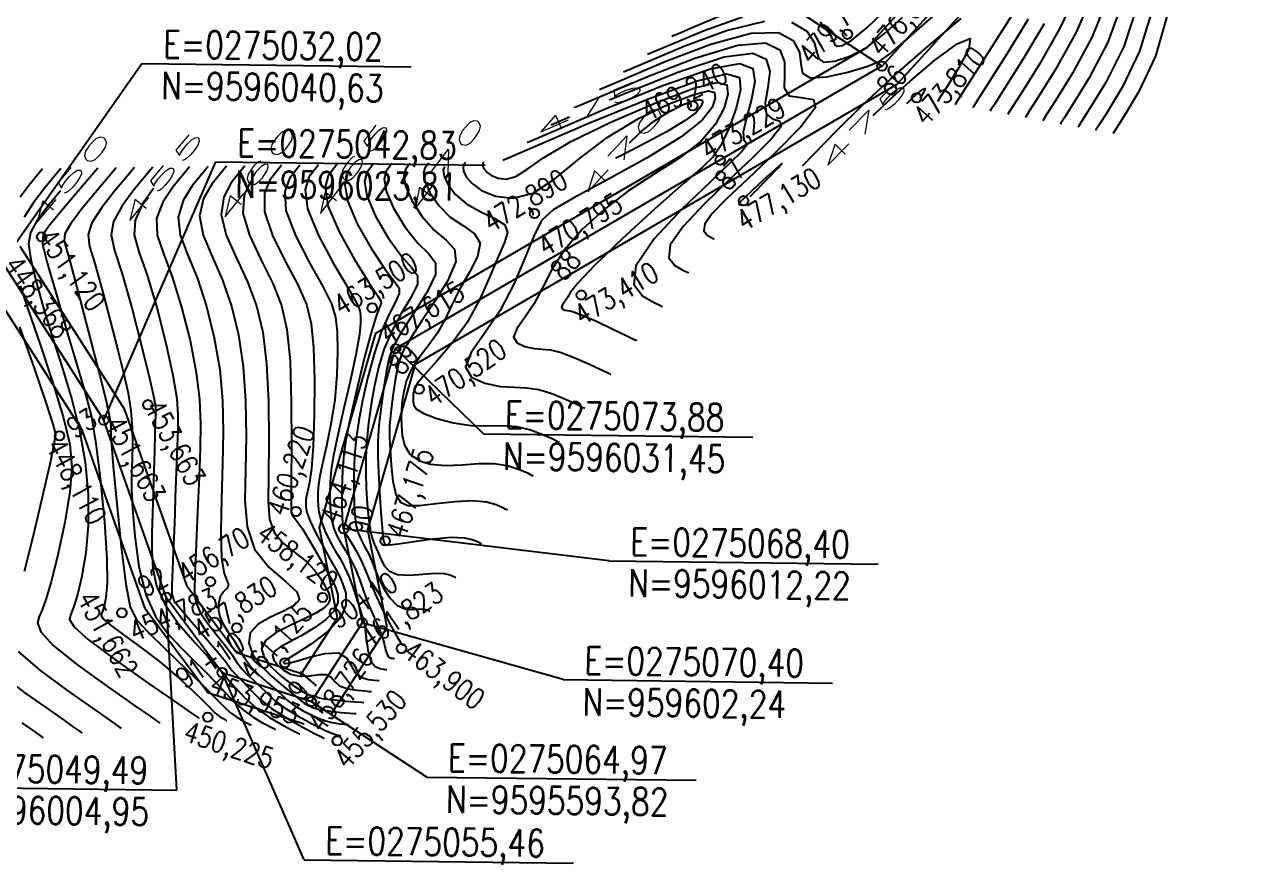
# Model space of a CAD drawing. Header units: millimetres. Extents: x 276147 to 291056, y 9594849 to 9609891.
# Drawn here: x 277449.3 to 277578.9, y 9607361.3 to 9607450.9 of the extents above; entities that cross this region are included whole.
import ezdxf
from ezdxf.enums import TextEntityAlignment as Align

# ---------------------------------------------------------------- set-up
doc = ezdxf.new("R2010")
doc.units = ezdxf.units.MM
doc.header["$LTSCALE"] = 10
doc.linetypes.add('CONTINUO', pattern=[0])
for name, color, linetype in [('Curvas mestras', 30, 'Continuous'), ('Curvas simples', 9, 'Continuous'), ('Curvas texto', 2, 'Continuous'), ('LINHA02', 8, 'Continuous'), ('TEXTO-PAPEL', 7, 'Continuous'), ('TEXTO02', 3, 'Continuous'), ('Top_malha_coord', 8, 'Continuous')]:
    doc.layers.add(name, color=color, linetype=linetype)
doc.styles.add('ROMANS', font='romans.shx', dxfattribs={"width": 0.8, "height": 4})
doc.styles.add('SIMPLEX', font='simplex', dxfattribs={"height": 0.2})

msp = doc.modelspace()

# ---------------------------------------------------------------- linework, layer by layer
at = {"layer": 'Curvas mestras', "linetype": 'CONTINUO'}
for points in [[(277572.06, 9607488.87, -105), (277570.67, 9607487.49, -105), (277566.28, 9607483.01, -105), (277561.72, 9607478.15, -105), (277557.59, 9607473.47, -105), (277553.77, 9607468.93, -105), (277549.95, 9607464.4, -105), (277545.93, 9607459.88, -105), (277542.03, 9607456, -105), (277538.67, 9607453.55, -105), (277536.1, 9607452.98, -105), (277533.81, 9607453.46, -105), (277531.1, 9607453.8, -105), (277527.54, 9607453.14, -105), (277523.78, 9607451.85, -105), (277520.72, 9607450.58, -105), (277519.02, 9607449.85, -105), (277518.4, 9607449.58, -105), (277518.31, 9607449.54, -105)], [(277579.34, 9607482.16, -100), (277577.29, 9607479.55, -100), (277575.04, 9607476.7, -100), (277573.18, 9607474.32, -100), (277572.14, 9607472.85, -100), (277571.78, 9607471.39, -100), (277571.83, 9607468.76, -100), (277571.99, 9607464.14, -100), (277571.94, 9607458.31, -100), (277571.3, 9607452.43, -100), (277569.88, 9607447.47, -100), (277568.11, 9607443.69, -100), (277566.57, 9607441.13, -100), (277565.71, 9607439.78, -100), (277565.39, 9607439.28, -100), (277565.34, 9607439.21, -100)], [(277563.16, 9607454.01, -105), (277561.39, 9607449.94, -105), (277559.26, 9607446.12, -105), (277557.44, 9607443.19, -105), (277556.42, 9607441.59, -105), (277556.04, 9607441, -105), (277555.99, 9607440.91, -105)], [(277539.79, 9607441.13, -110), (277541.49, 9607442.77, -110), (277543.72, 9607444.81, -110), (277546.35, 9607447.02, -110), (277548.74, 9607448.78, -110), (277550.11, 9607449.34, -110), (277549.97, 9607448.24, -110), (277548.88, 9607446.2, -110), (277547.65, 9607444.23, -110), (277546.93, 9607443.1, -110), (277546.67, 9607442.68, -110), (277546.63, 9607442.62, -110)], [(277511.67, 9607442.8, -110), (277513.61, 9607443.63, -110), (277519.06, 9607445.79, -110), (277523.89, 9607447.38, -110), (277526.94, 9607447.78, -110), (277528.38, 9607447.14, -110), (277528.75, 9607445.81, -110), (277528.56, 9607444.13, -110), (277528.28, 9607442.49, -110), (277528.36, 9607441.3, -110), (277529.05, 9607440.79, -110), (277529.82, 9607440.55, -110), (277529.96, 9607439.97, -110), (277528.92, 9607438.63, -110), (277526.93, 9607436.62, -110), (277524.41, 9607434.23, -110), (277521.77, 9607431.7, -110), (277519.52, 9607429.31, -110), (277518.15, 9607427.34, -110), (277518, 9607425.98, -110), (277518.62, 9607425.15, -110), (277519.42, 9607424.7, -110), (277519.89, 9607424.47, -110), (277520.06, 9607424.39, -110), (277520.09, 9607424.38, -110)], [(277513.82, 9607438.22, -115), (277515.03, 9607439.39, -115), (277516.46, 9607440.57, -115), (277518.01, 9607441.54, -115), (277519.46, 9607442.26, -115), (277520.6, 9607442.7, -115), (277521.27, 9607442.86, -115), (277521.54, 9607442.78, -115), (277521.57, 9607442.52, -115), (277521.42, 9607442.1, -115), (277520.9, 9607441.47, -115), (277519.73, 9607440.6, -115), (277517.81, 9607439.45, -115), (277515.61, 9607438.27, -115), (277513.76, 9607437.31, -115), (277512.73, 9607436.78, -115), (277512.35, 9607436.58, -115), (277512.3, 9607436.56, -115)], [(277505.45, 9607440.15, -110), (277507.4, 9607440.98, -110)], [(277483.75, 9607434.89, -120), (277483.47, 9607433.79, -120), (277483.73, 9607432.04, -120), (277484.79, 9607429.59, -120), (277486.29, 9607426.94, -120), (277487.75, 9607424.74, -120), (277488.76, 9607423.44, -120), (277489.26, 9607422.73, -120), (277489.27, 9607422.16, -120), (277488.87, 9607421.29, -120), (277488.18, 9607419.98, -120), (277487.38, 9607418.17, -120), (277486.61, 9607415.85, -120), (277485.93, 9607413.27, -120), (277485.36, 9607410.78, -120), (277484.95, 9607408.62, -120), (277484.67, 9607406.7, -120), (277484.5, 9607404.87, -120), (277484.43, 9607403.03, -120), (277484.43, 9607401.25, -120), (277484.46, 9607399.71, -120), (277484.52, 9607398.5, -120), (277484.63, 9607397.54, -120), (277484.85, 9607396.72, -120), (277485.2, 9607395.93, -120), (277485.61, 9607395.15, -120), (277486.01, 9607394.4, -120), (277486.33, 9607393.66, -120), (277486.64, 9607392.86, -120), (277487.03, 9607391.93, -120), (277487.56, 9607390.83, -120), (277488.24, 9607389.76, -120), (277489.02, 9607388.95, -120), (277489.87, 9607388.58, -120), (277490.68, 9607388.51, -120), (277491.38, 9607388.55, -120), (277491.88, 9607388.52, -120), (277492.2, 9607388.45, -120), (277492.39, 9607388.37, -120), (277492.49, 9607388.33, -120), (277492.52, 9607388.31, -120), (277492.53, 9607388.31, -120)], [(277494.07, 9607435.71, -115), (277493.96, 9607435.31, -115), (277494.06, 9607434.67, -115), (277494.48, 9607433.76, -115), (277495.27, 9607432.72, -115), (277496.44, 9607431.72, -115), (277497.95, 9607430.88, -115), (277499.45, 9607430.17, -115), (277500.5, 9607429.47, -115), (277500.8, 9607428.68, -115), (277500.48, 9607427.62, -115), (277499.79, 9607426.09, -115), (277498.92, 9607423.99, -115), (277497.85, 9607421.55, -115), (277496.5, 9607419.07, -115), (277494.88, 9607416.83, -115), (277493.23, 9607414.94, -115), (277491.91, 9607413.48, -115), (277491.15, 9607412.49, -115), (277490.84, 9607411.85, -115), (277490.75, 9607411.45, -115), (277490.73, 9607411.16, -115), (277490.73, 9607410.9, -115), (277490.74, 9607410.63, -115), (277490.8, 9607410.28, -115), (277491.1, 9607409.86, -115), (277491.87, 9607409.37, -115), (277493.26, 9607408.85, -115), (277495.04, 9607408.39, -115), (277496.93, 9607408.11, -115), (277498.66, 9607408.06, -115), (277500.26, 9607408.1, -115), (277501.79, 9607408.01, -115), (277503.27, 9607407.65, -115), (277504.58, 9607407.15, -115), (277505.55, 9607406.7, -115), (277506.08, 9607406.45, -115), (277506.28, 9607406.36, -115), (277506.31, 9607406.34, -115)], [(277473.41, 9607434.11, -125), (277472.73, 9607432.67, -125), (277472.59, 9607430.74, -125), (277473.29, 9607428.37, -125), (277474.51, 9607425.78, -125), (277475.78, 9607423.25, -125), (277476.71, 9607420.9, -125), (277477.29, 9607418.33, -125), (277477.62, 9607414.99, -125), (277477.76, 9607410.6, -125), (277477.79, 9607405.96, -125), (277477.76, 9607402.13, -125), (277477.74, 9607399.88, -125), (277477.76, 9607398.88, -125), (277477.85, 9607398.54, -125), (277478.05, 9607398.3, -125), (277478.4, 9607397.88, -125), (277478.96, 9607397.08, -125), (277479.75, 9607395.77, -125), (277480.61, 9607394.24, -125), (277481.37, 9607392.87, -125), (277481.9, 9607391.94, -125), (277482.24, 9607391.32, -125), (277482.49, 9607390.75, -125), (277482.7, 9607390.06, -125), (277482.72, 9607389.24, -125), (277482.33, 9607388.34, -125), (277481.42, 9607387.39, -125), (277480.17, 9607386.49, -125), (277478.81, 9607385.69, -125), (277477.59, 9607385.05, -125), (277476.61, 9607384.53, -125), (277475.98, 9607384.06, -125), (277475.76, 9607383.59, -125), (277475.9, 9607383.11, -125), (277476.3, 9607382.59, -125), (277476.9, 9607382.06, -125), (277477.68, 9607381.61, -125), (277478.62, 9607381.38, -125), (277479.68, 9607381.42, -125), (277480.71, 9607381.57, -125), (277481.52, 9607381.58, -125), (277482.01, 9607381.29, -125), (277482.38, 9607380.82, -125), (277482.91, 9607380.36, -125), (277483.77, 9607380.05, -125), (277484.78, 9607379.89, -125), (277485.63, 9607379.81, -125), (277486.1, 9607379.77, -125), (277486.28, 9607379.76, -125), (277486.3, 9607379.76, -125)], [(277453.15, 9607433.12, -135), (277451.81, 9607431.47, -135), (277450.65, 9607429.9, -135), (277449.96, 9607428.66, -135), (277449.76, 9607427.44, -135), (277449.98, 9607425.79, -135), (277450.56, 9607423.4, -135), (277451.39, 9607420.45, -135), (277452.37, 9607417.26, -135), (277453.4, 9607414.08, -135), (277454.37, 9607410.89, -135), (277455.19, 9607407.61, -135), (277455.78, 9607404.18, -135), (277456.1, 9607400.74, -135), (277456.12, 9607397.46, -135), (277455.86, 9607394.52, -135), (277455.44, 9607392.05, -135), (277454.99, 9607390.19, -135), (277454.65, 9607389.02, -135), (277454.4, 9607388.34, -135), (277454.21, 9607387.9, -135), (277454.13, 9607387.44, -135), (277454.6, 9607386.66, -135), (277456.15, 9607385.26, -135), (277459.04, 9607383.09, -135), (277462.49, 9607380.65, -135), (277465.45, 9607378.6, -135), (277467.13, 9607377.45, -135), (277467.77, 9607377.01, -135), (277467.89, 9607376.92, -135), (277467.91, 9607376.91, -135), (277467.92, 9607376.91, -135), (277467.92, 9607376.91, -135)], [(277463.06, 9607433.36, -130), (277461.9, 9607431.71, -130), (277461.1, 9607430, -130), (277461.01, 9607428.41, -130), (277461.52, 9607426.6, -130), (277462.4, 9607424.11, -130), (277463.41, 9607420.68, -130), (277464.38, 9607416.88, -130), (277465.14, 9607413.45, -130), (277465.55, 9607410.98, -130), (277465.68, 9607409.2, -130), (277465.66, 9607407.63, -130), (277465.59, 9607405.9, -130), (277465.52, 9607404.06, -130), (277465.44, 9607402.23, -130), (277465.38, 9607400.48, -130), (277465.33, 9607398.73, -130), (277465.26, 9607396.85, -130), (277465.18, 9607394.76, -130), (277465.09, 9607392.74, -130), (277465.01, 9607391.13, -130), (277465.01, 9607390.15, -130), (277465.25, 9607389.45, -130), (277465.93, 9607388.55, -130), (277467.16, 9607387.13, -130), (277468.63, 9607385.45, -130), (277469.92, 9607383.95, -130), (277470.73, 9607382.94, -130), (277471.17, 9607382.35, -130), (277471.45, 9607381.97, -130), (277471.76, 9607381.64, -130), (277472.17, 9607381.25, -130), (277472.71, 9607380.7, -130), (277473.42, 9607379.93, -130), (277474.38, 9607378.98, -130), (277475.66, 9607377.94, -130), (277477.27, 9607376.9, -130), (277478.91, 9607375.98, -130), (277480.23, 9607375.29, -130), (277480.96, 9607374.92, -130), (277481.23, 9607374.78, -130), (277481.27, 9607374.76, -130)]]:
    msp.add_polyline3d(points, dxfattribs=at)
at = {"layer": 'Curvas simples', "linetype": 'CONTINUO'}
for points in [[(277579.19, 9607489.08, -102), (277578.51, 9607487.68, -102), (277577.69, 9607486.01, -102), (277576.67, 9607484.26, -102), (277575.4, 9607482.56, -102), (277574, 9607480.92, -102), (277572.59, 9607479.35, -102), (277571.3, 9607477.82, -102), (277570.22, 9607476.3, -102), (277569.42, 9607474.74, -102), (277568.96, 9607473.04, -102), (277568.79, 9607470.84, -102), (277568.81, 9607467.69, -102), (277568.92, 9607463.35, -102), (277568.78, 9607458.28, -102), (277568.04, 9607453.13, -102), (277566.48, 9607448.48, -102), (277564.57, 9607444.66, -102), (277562.92, 9607441.95, -102), (277561.99, 9607440.5, -102), (277561.65, 9607439.97, -102), (277561.6, 9607439.89, -102)], [(277579.66, 9607485.41, -101), (277578.91, 9607484.33, -101), (277577.93, 9607483.13, -101), (277576.58, 9607481.53, -101), (277574.79, 9607479.34, -101), (277572.92, 9607476.91, -101), (277571.39, 9607474.75, -101), (277570.54, 9607473.1, -101), (277570.24, 9607471.3, -101), (277570.29, 9607468.45, -101), (277570.44, 9607463.94, -101), (277570.35, 9607458.43, -101), (277569.66, 9607452.84, -101), (277568.18, 9607447.99, -101), (277566.34, 9607444.18, -101), (277564.74, 9607441.54, -101), (277563.85, 9607440.14, -101), (277563.52, 9607439.62, -101), (277563.47, 9607439.55, -101)], [(277561.53, 9607454.3, -106), (277559.69, 9607450.43, -106), (277557.49, 9607446.61, -106), (277555.61, 9607443.6, -106), (277554.56, 9607441.95, -106), (277554.17, 9607441.34, -106), (277554.12, 9607441.25, -106)], [(277564.78, 9607453.72, -104), (277563.09, 9607449.45, -104), (277561.03, 9607445.64, -104), (277559.26, 9607442.78, -104), (277558.27, 9607441.23, -104), (277557.91, 9607440.65, -104), (277557.86, 9607440.57, -104)], [(277566.41, 9607453.42, -103), (277564.78, 9607448.97, -103), (277562.8, 9607445.15, -103), (277561.09, 9607442.37, -103), (277560.13, 9607440.86, -103), (277559.78, 9607440.31, -103), (277559.73, 9607440.23, -103)], [(277510.59, 9607443.91, -108), (277517.68, 9607446.92, -108), (277522.46, 9607448.73, -108), (277526.79, 9607449.93, -108), (277529.68, 9607449.98, -108), (277531.26, 9607449.13, -108), (277531.91, 9607447.88, -108), (277532.07, 9607446.63, -108), (277532.26, 9607445.66, -108), (277533.07, 9607445.15, -108), (277534.83, 9607445.26, -108), (277537.07, 9607445.75, -108), (277539.09, 9607446.36, -108), (277540.43, 9607446.91, -108), (277541.65, 9607447.78, -108), (277543.56, 9607449.43, -108), (277546.68, 9607452.14, -108)], [(277534.14, 9607451.13, -106), (277535.08, 9607449.95, -106), (277535.51, 9607449.12, -106), (277535.7, 9607448.68, -106), (277535.94, 9607448.51, -106), (277536.49, 9607448.6, -106), (277537.51, 9607449.17, -106), (277539.15, 9607450.5, -106), (277541.48, 9607452.75, -106)], [(277554.6, 9607451.88, -109), (277552.18, 9607448.06, -109), (277550.13, 9607444.84, -109), (277548.98, 9607443.04, -109), (277548.56, 9607442.37, -109), (277548.5, 9607442.28, -109)], [(277513.16, 9607445.78, -107), (277519.71, 9607448.56, -107), (277524.16, 9607450.2, -107), (277528.24, 9607451.2, -107)], [(277515.74, 9607447.66, -106), (277521.75, 9607450.2, -106), (277525.85, 9607451.66, -106)], [(277531.06, 9607451.07, -107), (277532.7, 9607450.13, -107), (277533.5, 9607448.91, -107), (277533.79, 9607447.88, -107), (277533.98, 9607447.17, -107), (277534.5, 9607446.83, -107), (277535.66, 9607446.93, -107), (277537.29, 9607447.46, -107), (277539.12, 9607448.43, -107), (277540.96, 9607449.83, -107), (277542.9, 9607451.63, -107)], [(277532.24, 9607435.79, -109), (277535.88, 9607439.5, -109), (277538.72, 9607442.31, -109), (277542.09, 9607445.45, -109), (277545.68, 9607448.58, -109), (277549.16, 9607451.47, -109)], [(277556.3, 9607451.4, -108), (277553.95, 9607447.58, -108), (277551.96, 9607444.43, -108), (277550.84, 9607442.67, -108), (277550.43, 9607442.03, -108), (277550.37, 9607441.94, -108)], [(277557.99, 9607450.91, -107), (277555.72, 9607447.09, -107), (277553.78, 9607444.01, -107), (277552.7, 9607442.31, -107), (277552.3, 9607441.69, -107), (277552.24, 9607441.6, -107)], [(277508.02, 9607442.03, -109), (277515.65, 9607445.27, -109), (277520.76, 9607447.26, -109), (277525.34, 9607448.65, -109), (277528.31, 9607448.88, -109), (277529.82, 9607448.14, -109), (277530.33, 9607446.84, -109), (277530.32, 9607445.38, -109), (277530.3, 9607444.08, -109), (277530.81, 9607443.25, -109), (277532.11, 9607443.04, -109), (277533.4, 9607442.86, -109), (277533.62, 9607442, -109), (277532.06, 9607439.94, -109), (277529.33, 9607437.17, -109), (277526.41, 9607434.4, -109), (277524.12, 9607432.22, -109), (277522.59, 9607430.65, -109), (277521.82, 9607429.56, -109), (277521.74, 9607428.84, -109), (277522.07, 9607428.4, -109), (277522.49, 9607428.16, -109), (277522.74, 9607428.04, -109), (277522.83, 9607427.99, -109), (277522.84, 9607427.98, -109)], [(277502.88, 9607438.27, -111), (277511.58, 9607441.99, -111), (277517.36, 9607444.32, -111), (277522.45, 9607446.1, -111), (277525.56, 9607446.68, -111), (277526.94, 9607446.15, -111), (277527.17, 9607444.77, -111), (277526.81, 9607442.87, -111), (277526.26, 9607440.9, -111), (277525.91, 9607439.35, -111), (277525.99, 9607438.55, -111), (277526.24, 9607438.23, -111), (277526.29, 9607437.95, -111), (277525.79, 9607437.31, -111), (277524.54, 9607436.08, -111), (277522.4, 9607434.05, -111), (277519.43, 9607431.18, -111), (277516.45, 9607427.98, -111), (277514.49, 9607425.12, -111), (277514.26, 9607423.13, -111), (277515.18, 9607421.91, -111), (277516.35, 9607421.24, -111), (277517.04, 9607420.91, -111), (277517.3, 9607420.79, -111), (277517.33, 9607420.77, -111)], [(277500.31, 9607436.39, -112), (277509.55, 9607440.34, -112), (277515.67, 9607442.86, -112), (277521, 9607444.83, -112), (277524.19, 9607445.59, -112), (277525.52, 9607445.19, -112), (277525.64, 9607443.87, -112), (277525.16, 9607441.91, -112), (277524.38, 9607439.77, -112), (277523.54, 9607437.94, -112), (277522.73, 9607436.73, -112), (277521.58, 9607435.62, -112), (277519.6, 9607433.92, -112), (277516.52, 9607431.19, -112), (277513.03, 9607427.99, -112), (277510.07, 9607425.16, -112), (277508.32, 9607423.32, -112), (277507.53, 9607422.3, -112), (277507.2, 9607421.73, -112), (277506.91, 9607421.31, -112), (277506.67, 9607420.97, -112), (277506.57, 9607420.71, -112), (277506.68, 9607420.52, -112), (277506.92, 9607420.41, -112), (277507.21, 9607420.35, -112), (277507.49, 9607420.32, -112), (277507.96, 9607420.19, -112), (277508.87, 9607419.83, -112), (277510.35, 9607419.17, -112), (277512.04, 9607418.38, -112), (277513.45, 9607417.7, -112), (277514.24, 9607417.32, -112), (277514.53, 9607417.18, -112), (277514.58, 9607417.16, -112)], [(277498.28, 9607436.16, -113), (277498.19, 9607436.04, -113), (277498.16, 9607435.91, -113), (277498.19, 9607435.72, -113), (277498.32, 9607435.43, -113), (277498.61, 9607435.1, -113), (277499.09, 9607434.76, -113), (277499.79, 9607434.46, -113), (277500.67, 9607434.37, -113), (277501.68, 9607434.62, -113), (277502.85, 9607435.37, -113), (277504.63, 9607436.62, -113), (277507.56, 9607438.35, -113), (277511.89, 9607440.47, -113), (277516.69, 9607442.54, -113), (277520.76, 9607444.08, -113), (277523.19, 9607444.67, -113), (277524.19, 9607444.39, -113), (277524.28, 9607443.42, -113), (277523.88, 9607441.96, -113), (277522.97, 9607440.21, -113), (277521.43, 9607438.4, -113), (277519.21, 9607436.67, -113), (277516.54, 9607434.97, -113), (277513.74, 9607433.15, -113), (277511.09, 9607431.13, -113), (277508.75, 9607428.98, -113), (277506.87, 9607426.81, -113), (277505.53, 9607424.72, -113), (277504.52, 9607422.77, -113), (277503.6, 9607421.05, -113), (277502.62, 9607419.59, -113), (277501.79, 9607418.42, -113), (277501.45, 9607417.52, -113), (277501.82, 9607416.9, -113), (277502.66, 9607416.51, -113), (277503.64, 9607416.31, -113), (277504.5, 9607416.25, -113), (277505.39, 9607416.16, -113), (277506.51, 9607415.89, -113), (277507.99, 9607415.33, -113), (277509.55, 9607414.63, -113), (277510.82, 9607414.03, -113), (277511.52, 9607413.7, -113), (277511.78, 9607413.57, -113), (277511.82, 9607413.56, -113)], [(277543.35, 9607442.4, -111), (277543.67, 9607442.72, -111), (277543.94, 9607442.99, -111), (277544.29, 9607443.31, -111), (277544.71, 9607443.66, -111), (277545.1, 9607443.95, -111), (277545.31, 9607444.03, -111), (277545.29, 9607443.86, -111), (277545.12, 9607443.53, -111), (277544.92, 9607443.22, -111), (277544.81, 9607443.04, -111), (277544.77, 9607442.97, -111), (277544.76, 9607442.96, -111)], [(277496.32, 9607436.13, -114), (277496.13, 9607435.87, -114), (277496.06, 9607435.61, -114), (277496.12, 9607435.19, -114), (277496.41, 9607434.59, -114), (277497.02, 9607433.88, -114), (277498.04, 9607433.15, -114), (277499.53, 9607432.53, -114), (277501.4, 9607432.32, -114), (277503.54, 9607432.87, -114), (277505.86, 9607434.38, -114), (277508.44, 9607436.51, -114), (277511.41, 9607438.79, -114), (277514.77, 9607440.81, -114), (277518.05, 9607442.38, -114), (277520.68, 9607443.39, -114), (277522.23, 9607443.76, -114), (277522.86, 9607443.59, -114), (277522.93, 9607442.97, -114), (277522.6, 9607442, -114), (277521.56, 9607440.65, -114), (277519.33, 9607438.85, -114), (277515.69, 9607436.62, -114), (277511.5, 9607434.31, -114), (277507.88, 9607432.38, -114), (277505.66, 9607431.08, -114), (277504.47, 9607429.98, -114), (277503.68, 9607428.46, -114), (277502.73, 9607426.12, -114), (277501.51, 9607423.25, -114), (277500.01, 9607420.36, -114), (277498.33, 9607417.87, -114), (277496.92, 9607415.87, -114), (277496.34, 9607414.34, -114), (277496.96, 9607413.27, -114), (277498.4, 9607412.61, -114), (277500.07, 9607412.27, -114), (277501.52, 9607412.17, -114), (277502.82, 9607412.13, -114), (277504.15, 9607411.95, -114), (277505.63, 9607411.49, -114), (277507.07, 9607410.89, -114), (277508.19, 9607410.37, -114), (277508.8, 9607410.07, -114), (277509.03, 9607409.96, -114), (277509.06, 9607409.95, -114)], [(277451.24, 9607435.45, -137), (277449.81, 9607433.73, -137), (277448.84, 9607432.42, -137)], [(277453.2, 9607435.48, -136), (277451.48, 9607433.42, -136), (277450.32, 9607431.92, -136), (277449.28, 9607430.32, -136)], [(277457.12, 9607435.54, -134), (277454.82, 9607432.81, -134), (277453.31, 9607431.02, -134), (277452.02, 9607429.48, -134), (277451.32, 9607428.49, -134), (277451.25, 9607427.42, -134), (277451.75, 9607425.45, -134), (277452.72, 9607422.03, -134), (277453.92, 9607417.9, -134), (277455.04, 9607414.1, -134), (277455.86, 9607411.34, -134), (277456.45, 9607409.01, -134), (277456.94, 9607406.18, -134), (277457.41, 9607402.22, -134), (277457.83, 9607397.81, -134), (277458.09, 9607393.91, -134), (277458.12, 9607391.29, -134), (277458, 9607389.77, -134), (277457.83, 9607388.95, -134), (277457.69, 9607388.49, -134), (277457.6, 9607388.22, -134), (277457.52, 9607388.04, -134), (277457.49, 9607387.85, -134), (277457.72, 9607387.51, -134), (277458.46, 9607386.87, -134), (277459.85, 9607385.83, -134), (277461.7, 9607384.48, -134), (277463.7, 9607382.94, -134), (277465.58, 9607381.35, -134), (277467.19, 9607379.88, -134), (277468.41, 9607378.71, -134), (277469.18, 9607377.94, -134), (277469.62, 9607377.49, -134), (277469.91, 9607377.23, -134), (277470.2, 9607377.02, -134), (277470.48, 9607376.86, -134), (277470.7, 9607376.74, -134), (277470.82, 9607376.68, -134), (277470.86, 9607376.66, -134), (277470.87, 9607376.66, -134)], [(277459.08, 9607435.57, -133), (277456.84, 9607432.91, -133), (277455.39, 9607431.14, -133), (277454.21, 9607429.56, -133), (277453.63, 9607428.52, -133), (277453.56, 9607427.76, -133), (277453.8, 9607426.87, -133), (277454.18, 9607425.5, -133), (277454.71, 9607423.5, -133), (277455.42, 9607420.78, -133), (277456.32, 9607417.36, -133), (277457.24, 9607413.83, -133), (277457.98, 9607410.88, -133), (277458.38, 9607409.04, -133), (277458.52, 9607408.08, -133), (277458.53, 9607407.6, -133), (277458.53, 9607407.13, -133), (277458.59, 9607406.06, -133), (277458.78, 9607403.72, -133), (277459.15, 9607399.77, -133), (277459.62, 9607395.16, -133), (277460.11, 9607391.18, -133), (277460.59, 9607388.75, -133), (277461.28, 9607387.34, -133), (277462.49, 9607386.06, -133), (277464.36, 9607384.26, -133), (277466.53, 9607382.17, -133), (277468.46, 9607380.28, -133), (277469.78, 9607378.95, -133), (277470.63, 9607378.08, -133), (277471.28, 9607377.49, -133), (277471.95, 9607377.02, -133), (277472.59, 9607376.64, -133), (277473.08, 9607376.38, -133), (277473.35, 9607376.24, -133), (277473.45, 9607376.19, -133), (277473.47, 9607376.18, -133)], [(277461.04, 9607435.59, -132), (277458.91, 9607433.06, -132), (277457.56, 9607431.33, -132), (277456.5, 9607429.7, -132), (277456.1, 9607428.46, -132), (277456.26, 9607427.19, -132), (277456.82, 9607425.35, -132), (277457.59, 9607422.57, -132), (277458.45, 9607419.28, -132), (277459.26, 9607416.13, -132), (277459.9, 9607413.58, -132), (277460.37, 9607411.53, -132), (277460.67, 9607409.69, -132), (277460.8, 9607407.87, -132), (277460.82, 9607406.09, -132), (277460.78, 9607404.45, -132), (277460.74, 9607402.98, -132), (277460.74, 9607401.36, -132), (277460.83, 9607399.21, -132), (277461.07, 9607396.31, -132), (277461.52, 9607393.07, -132), (277462.25, 9607390.06, -132), (277463.29, 9607387.73, -132), (277464.55, 9607385.97, -132), (277465.91, 9607384.51, -132), (277467.27, 9607383.16, -132), (277468.56, 9607381.89, -132), (277469.72, 9607380.7, -132), (277470.74, 9607379.61, -132), (277471.68, 9607378.62, -132), (277472.65, 9607377.75, -132), (277473.69, 9607377.01, -132), (277474.69, 9607376.42, -132), (277475.47, 9607376.02, -132), (277475.89, 9607375.8, -132), (277476.05, 9607375.72, -132), (277476.07, 9607375.71, -132)], [(277463, 9607435.62, -131), (277460.98, 9607433.21, -131), (277459.73, 9607431.52, -131), (277458.8, 9607429.85, -131), (277458.56, 9607428.42, -131), (277458.92, 9607426.76, -131), (277459.72, 9607424.28, -131), (277460.75, 9607420.64, -131), (277461.8, 9607416.58, -131), (277462.64, 9607413.15, -131), (277463.1, 9607411.09, -131), (277463.27, 9607410.11, -131), (277463.28, 9607409.64, -131), (277463.27, 9607409.17, -131), (277463.24, 9607408.43, -131), (277463.2, 9607407.22, -131), (277463.16, 9607405.42, -131), (277463.1, 9607403.23, -131), (277463.03, 9607400.91, -131), (277462.95, 9607398.71, -131), (277462.89, 9607396.64, -131), (277462.88, 9607394.7, -131), (277462.99, 9607392.85, -131), (277463.39, 9607391.01, -131), (277464.29, 9607389.05, -131), (277465.78, 9607386.94, -131), (277467.5, 9607384.93, -131), (277468.97, 9607383.35, -131), (277469.84, 9607382.43, -131), (277470.22, 9607382.02, -131), (277470.34, 9607381.88, -131), (277470.39, 9607381.82, -131), (277470.41, 9607381.79, -131), (277470.43, 9607381.78, -131), (277470.46, 9607381.74, -131), (277470.62, 9607381.55, -131), (277471.01, 9607381.08, -131), (277471.74, 9607380.22, -131), (277472.76, 9607379.13, -131), (277474.03, 9607378, -131), (277475.44, 9607377, -131), (277476.8, 9607376.21, -131), (277477.85, 9607375.65, -131), (277478.43, 9607375.36, -131), (277478.64, 9607375.25, -131), (277478.67, 9607375.23, -131)], [(277466.92, 9607435.68, -129), (277465.13, 9607433.51, -129), (277464.06, 9607431.9, -129), (277463.4, 9607430.15, -129), (277463.47, 9607428.4, -129), (277464.12, 9607426.44, -129), (277465.07, 9607423.94, -129), (277466.07, 9607420.73, -129), (277466.97, 9607417.17, -129), (277467.63, 9607413.76, -129), (277467.99, 9607410.87, -129), (277468.09, 9607408.28, -129), (277468.04, 9607405.61, -129), (277467.92, 9607402.64, -129), (277467.79, 9607399.69, -129), (277467.68, 9607397.23, -129), (277467.61, 9607395.57, -129), (277467.57, 9607394.51, -129), (277467.54, 9607393.68, -129), (277467.51, 9607392.81, -129), (277467.47, 9607391.88, -129), (277467.44, 9607390.96, -129), (277467.45, 9607390.09, -129), (277467.61, 9607389.19, -129), (277468.05, 9607388.19, -129), (277468.85, 9607387.01, -129), (277469.83, 9607385.77, -129), (277470.76, 9607384.62, -129), (277471.44, 9607383.65, -129), (277471.96, 9607382.85, -129), (277472.47, 9607382.16, -129), (277473.06, 9607381.55, -129), (277473.73, 9607380.95, -129), (277474.41, 9607380.33, -129), (277475.1, 9607379.64, -129), (277475.91, 9607378.87, -129), (277477.02, 9607378.02, -129), (277478.48, 9607377.12, -129), (277480.05, 9607376.27, -129), (277481.39, 9607375.61, -129), (277482.25, 9607375.25, -129), (277482.7, 9607375.1, -129), (277482.9, 9607375.07, -129), (277482.99, 9607375.06, -129), (277483.03, 9607375.06, -129), (277483.03, 9607375.06, -129)], [(277468.88, 9607435.71, -128), (277467.2, 9607433.66, -128), (277466.23, 9607432.09, -128), (277465.7, 9607430.29, -128), (277465.92, 9607428.39, -128), (277466.72, 9607426.27, -128), (277467.75, 9607423.77, -128), (277468.73, 9607420.77, -128), (277469.55, 9607417.46, -128), (277470.13, 9607414.07, -128), (277470.43, 9607410.78, -128), (277470.5, 9607407.48, -128), (277470.43, 9607404.01, -128), (277470.31, 9607400.3, -128), (277470.23, 9607396.79, -128), (277470.31, 9607394.01, -128), (277470.59, 9607392.33, -128), (277470.92, 9607391.51, -128), (277471.08, 9607391.11, -128), (277470.91, 9607390.78, -128), (277470.54, 9607390.38, -128), (277470.18, 9607389.86, -128), (277469.99, 9607389.16, -128), (277469.99, 9607388.36, -128), (277470.18, 9607387.56, -128), (277470.55, 9607386.82, -128), (277471.04, 9607386.09, -128), (277471.59, 9607385.28, -128), (277472.15, 9607384.35, -128), (277472.76, 9607383.35, -128), (277473.49, 9607382.36, -128), (277474.37, 9607381.45, -128), (277475.28, 9607380.65, -128), (277476.11, 9607379.95, -128), (277476.77, 9607379.35, -128), (277477.36, 9607378.81, -128), (277478.07, 9607378.26, -128), (277479.01, 9607377.69, -128), (277480.09, 9607377.15, -128), (277481.17, 9607376.71, -128), (277482.13, 9607376.45, -128), (277482.9, 9607376.32, -128), (277483.44, 9607376.27, -128), (277483.73, 9607376.24, -128), (277483.83, 9607376.23, -128), (277483.85, 9607376.23, -128)], [(277470.84, 9607435.74, -127), (277469.27, 9607433.81, -127), (277468.4, 9607432.28, -127), (277467.99, 9607430.44, -127), (277468.38, 9607428.38, -127), (277469.32, 9607426.11, -127), (277470.43, 9607423.6, -127), (277471.39, 9607420.82, -127), (277472.13, 9607417.75, -127), (277472.63, 9607414.38, -127), (277472.87, 9607410.72, -127), (277472.93, 9607406.98, -127), (277472.87, 9607403.38, -127), (277472.82, 9607400.14, -127), (277473.04, 9607397.32, -127), (277473.84, 9607394.94, -127), (277475.37, 9607393.01, -127), (277477.1, 9607391.51, -127), (277478.36, 9607390.38, -127), (277478.63, 9607389.55, -127), (277478.05, 9607388.91, -127), (277476.92, 9607388.32, -127), (277475.53, 9607387.69, -127), (277474.24, 9607386.94, -127), (277473.38, 9607386.02, -127), (277473.22, 9607384.92, -127), (277473.66, 9607383.71, -127), (277474.55, 9607382.48, -127), (277475.68, 9607381.34, -127), (277476.84, 9607380.35, -127), (277477.81, 9607379.58, -127), (277478.43, 9607379.07, -127), (277478.81, 9607378.75, -127), (277479.12, 9607378.5, -127), (277479.54, 9607378.26, -127), (277480.13, 9607378.02, -127), (277480.95, 9607377.81, -127), (277482, 9607377.65, -127), (277483.09, 9607377.53, -127), (277483.98, 9607377.46, -127), (277484.46, 9607377.42, -127), (277484.64, 9607377.41, -127), (277484.67, 9607377.41, -127)], [(277472.8, 9607435.77, -126), (277471.34, 9607433.96, -126), (277470.57, 9607432.47, -126), (277470.29, 9607430.59, -126), (277470.83, 9607428.38, -126), (277471.91, 9607425.95, -126), (277473.1, 9607423.42, -126), (277474.05, 9607420.86, -126), (277474.71, 9607418.04, -126), (277475.12, 9607414.68, -126), (277475.31, 9607410.66, -126), (277475.36, 9607406.47, -126), (277475.32, 9607402.75, -126), (277475.29, 9607400.01, -126), (277475.43, 9607398.08, -126), (277475.95, 9607396.68, -126), (277476.94, 9607395.54, -126), (277478.18, 9607394.54, -126), (277479.36, 9607393.61, -126), (277480.24, 9607392.7, -126), (277480.84, 9607391.87, -126), (277481.22, 9607391.22, -126), (277481.47, 9607390.78, -126), (277481.63, 9607390.49, -126), (277481.75, 9607390.23, -126), (277481.84, 9607389.9, -126), (277481.85, 9607389.52, -126), (277481.67, 9607389.09, -126), (277481.22, 9607388.64, -126), (277480.43, 9607388.13, -126), (277479.25, 9607387.54, -126), (277477.71, 9607386.83, -126), (277476.16, 9607386.03, -126), (277475.01, 9607385.18, -126), (277474.59, 9607384.29, -126), (277474.85, 9607383.37, -126), (277475.61, 9607382.39, -126), (277476.72, 9607381.37, -126), (277477.91, 9607380.44, -126), (277478.95, 9607379.75, -126), (277479.65, 9607379.41, -126), (277480.04, 9607379.32, -126), (277480.24, 9607379.3, -126), (277480.37, 9607379.24, -126), (277480.63, 9607379.12, -126), (277481.24, 9607378.98, -126), (277482.31, 9607378.85, -126), (277483.57, 9607378.73, -126), (277484.64, 9607378.65, -126), (277485.23, 9607378.6, -126), (277485.45, 9607378.59, -126), (277485.49, 9607378.58, -126)], [(277476.72, 9607435.83, -124), (277475.48, 9607434.26, -124), (277474.9, 9607432.86, -124), (277474.89, 9607430.88, -124), (277475.74, 9607428.36, -124), (277477.11, 9607425.62, -124), (277478.46, 9607423.08, -124), (277479.37, 9607420.99, -124), (277479.88, 9607418.94, -124), (277480.12, 9607416.38, -124), (277480.22, 9607412.96, -124), (277480.2, 9607409.2, -124), (277480.09, 9607405.87, -124), (277479.9, 9607403.53, -124), (277479.69, 9607402.07, -124), (277479.51, 9607401.19, -124), (277479.39, 9607400.62, -124), (277479.32, 9607400.2, -124), (277479.29, 9607399.85, -124), (277479.3, 9607399.43, -124), (277479.42, 9607398.83, -124), (277479.77, 9607397.92, -124), (277480.38, 9607396.64, -124), (277481.14, 9607395.2, -124), (277481.86, 9607393.89, -124), (277482.43, 9607392.91, -124), (277482.86, 9607392.12, -124), (277483.23, 9607391.28, -124), (277483.56, 9607390.22, -124), (277483.58, 9607388.97, -124), (277482.99, 9607387.58, -124), (277481.63, 9607386.15, -124), (277479.9, 9607384.84, -124), (277478.37, 9607383.84, -124), (277477.46, 9607383.27, -124), (277477.06, 9607383.03, -124), (277476.95, 9607382.95, -124), (277476.93, 9607382.9, -124), (277476.94, 9607382.84, -124), (277476.99, 9607382.78, -124), (277477.09, 9607382.74, -124), (277477.45, 9607382.78, -124), (277478.28, 9607383, -124), (277479.71, 9607383.43, -124), (277481.38, 9607383.82, -124), (277482.8, 9607383.86, -124), (277483.65, 9607383.35, -124), (277484.13, 9607382.52, -124), (277484.57, 9607381.74, -124), (277485.23, 9607381.26, -124), (277485.99, 9607381.04, -124), (277486.62, 9607380.97, -124), (277486.97, 9607380.94, -124), (277487.1, 9607380.93, -124), (277487.12, 9607380.93, -124)], [(277478.68, 9607435.86, -123), (277477.55, 9607434.41, -123), (277477.07, 9607433.05, -123), (277477.18, 9607431.03, -123), (277478.2, 9607428.35, -123), (277479.71, 9607425.45, -123), (277481.13, 9607422.91, -123), (277482.03, 9607421.08, -123), (277482.46, 9607419.65, -123), (277482.63, 9607418.08, -123), (277482.68, 9607415.99, -123), (277482.61, 9607413.5, -123), (277482.38, 9607410.84, -123), (277481.98, 9607408.26, -123), (277481.51, 9607405.94, -123), (277481.09, 9607404.07, -123), (277480.81, 9607402.75, -123), (277480.66, 9607401.82, -123), (277480.59, 9607401, -123), (277480.58, 9607400.1, -123), (277480.67, 9607399.1, -123), (277480.91, 9607398.01, -123), (277481.33, 9607396.88, -123), (277481.88, 9607395.76, -123), (277482.45, 9607394.74, -123), (277482.99, 9607393.84, -123), (277483.48, 9607392.94, -123), (277483.96, 9607391.88, -123), (277484.43, 9607390.58, -123), (277484.86, 9607389.23, -123), (277485.2, 9607388.11, -123), (277485.43, 9607387.39, -123), (277485.57, 9607386.85, -123), (277485.67, 9607386.17, -123), (277485.78, 9607385.14, -123), (277485.95, 9607383.98, -123), (277486.25, 9607383, -123), (277486.69, 9607382.43, -123), (277487.19, 9607382.19, -123), (277487.61, 9607382.13, -123), (277487.84, 9607382.11, -123), (277487.93, 9607382.11, -123), (277487.94, 9607382.11, -123)], [(277480.64, 9607435.89, -122), (277479.62, 9607434.56, -122), (277479.24, 9607433.24, -122), (277479.48, 9607431.18, -122), (277480.65, 9607428.34, -122), (277482.3, 9607425.29, -122), (277483.81, 9607422.73, -122), (277484.69, 9607421.18, -122), (277485.05, 9607420.35, -122), (277485.14, 9607419.78, -122), (277485.14, 9607419.02, -122), (277485.02, 9607417.79, -122), (277484.67, 9607415.81, -122), (277484.06, 9607412.98, -122), (277483.33, 9607409.8, -122), (277482.67, 9607406.94, -122), (277482.24, 9607404.89, -122), (277482, 9607403.43, -122), (277481.9, 9607402.15, -122), (277481.87, 9607400.77, -122), (277481.91, 9607399.36, -122), (277482.05, 9607398.1, -122), (277482.29, 9607397.12, -122), (277482.62, 9607396.33, -122), (277483.04, 9607395.58, -122), (277483.54, 9607394.77, -122), (277484.07, 9607393.85, -122), (277484.59, 9607392.8, -122), (277485.05, 9607391.62, -122), (277485.49, 9607390.36, -122), (277485.96, 9607389.09, -122), (277486.48, 9607387.88, -122), (277486.99, 9607386.75, -122), (277487.4, 9607385.74, -122), (277487.65, 9607384.88, -122), (277487.8, 9607384.19, -122), (277487.96, 9607383.7, -122), (277488.17, 9607383.43, -122), (277488.4, 9607383.32, -122), (277488.6, 9607383.29, -122), (277488.71, 9607383.28, -122), (277488.75, 9607383.28, -122), (277488.76, 9607383.28, -122)], [(277482.6, 9607435.92, -121), (277481.69, 9607434.72, -121), (277481.37, 9607433.49, -121), (277481.66, 9607431.51, -121), (277482.85, 9607428.75, -121), (277484.5, 9607425.79, -121), (277486.02, 9607423.34, -121), (277486.93, 9607421.96, -121), (277487.31, 9607421.38, -121), (277487.35, 9607421.14, -121), (277487.2, 9607420.79, -121), (277486.87, 9607419.95, -121), (277486.34, 9607418.26, -121), (277485.6, 9607415.51, -121), (277484.8, 9607412.25, -121), (277484.09, 9607409.18, -121), (277483.61, 9607406.84, -121), (277483.34, 9607405.01, -121), (277483.2, 9607403.31, -121), (277483.15, 9607401.44, -121), (277483.16, 9607399.63, -121), (277483.19, 9607398.2, -121), (277483.24, 9607397.37, -121), (277483.36, 9607396.89, -121), (277483.63, 9607396.43, -121), (277484.1, 9607395.71, -121), (277484.67, 9607394.76, -121), (277485.22, 9607393.72, -121), (277485.67, 9607392.66, -121), (277486.12, 9607391.51, -121), (277486.68, 9607390.15, -121), (277487.45, 9607388.54, -121), (277488.27, 9607386.95, -121), (277488.96, 9607385.69, -121), (277489.38, 9607385, -121), (277489.58, 9607384.75, -121), (277489.67, 9607384.72, -121), (277489.71, 9607384.72, -121), (277489.74, 9607384.71, -121), (277489.76, 9607384.7, -121), (277489.77, 9607384.7, -121), (277489.77, 9607384.7, -121), (277489.77, 9607384.7, -121)], [(277486.52, 9607435.98, -119), (277485.82, 9607435.05, -119), (277485.57, 9607434.09, -119), (277485.8, 9607432.56, -119), (277486.73, 9607430.42, -119), (277488.09, 9607428.1, -119), (277489.49, 9607426.13, -119), (277490.59, 9607424.91, -119), (277491.2, 9607424.09, -119), (277491.2, 9607423.18, -119), (277490.53, 9607421.78, -119), (277489.48, 9607420.02, -119), (277488.42, 9607418.09, -119), (277487.61, 9607416.19, -119), (277487.05, 9607414.3, -119), (277486.63, 9607412.38, -119), (277486.28, 9607410.39, -119), (277485.99, 9607408.4, -119), (277485.8, 9607406.49, -119), (277485.71, 9607404.72, -119), (277485.7, 9607403.05, -119), (277485.75, 9607401.4, -119), (277485.84, 9607399.74, -119), (277485.97, 9607398.21, -119), (277486.15, 9607396.94, -119), (277486.37, 9607396.06, -119), (277486.6, 9607395.48, -119), (277486.82, 9607395.04, -119), (277486.99, 9607394.64, -119), (277487.16, 9607394.22, -119), (277487.37, 9607393.71, -119), (277487.68, 9607393.12, -119), (277488.21, 9607392.57, -119), (277489.08, 9607392.22, -119), (277490.35, 9607392.16, -119), (277491.79, 9607392.27, -119), (277493.1, 9607392.37, -119), (277494.05, 9607392.33, -119), (277494.66, 9607392.19, -119), (277495.02, 9607392.04, -119), (277495.21, 9607391.95, -119), (277495.27, 9607391.92, -119), (277495.28, 9607391.91, -119)], [(277488.48, 9607436.01, -118), (277487.88, 9607435.22, -118), (277487.67, 9607434.4, -118), (277487.86, 9607433.09, -118), (277488.66, 9607431.26, -118), (277489.88, 9607429.25, -118), (277491.23, 9607427.53, -118), (277492.41, 9607426.38, -118), (277493.14, 9607425.44, -118), (277493.12, 9607424.19, -118), (277492.2, 9607422.28, -118), (277490.79, 9607420.05, -118), (277489.45, 9607418.01, -118), (277488.62, 9607416.53, -118), (277488.18, 9607415.33, -118), (277487.9, 9607413.98, -118), (277487.61, 9607412.17, -118), (277487.32, 9607410.11, -118), (277487.09, 9607408.12, -118), (277486.98, 9607406.42, -118), (277486.97, 9607404.84, -118), (277487.04, 9607403.09, -118), (277487.17, 9607400.99, -118), (277487.31, 9607398.87, -118), (277487.44, 9607397.16, -118), (277487.53, 9607396.2, -118), (277487.59, 9607395.8, -118), (277487.62, 9607395.69, -118), (277487.65, 9607395.63, -118), (277487.68, 9607395.57, -118), (277487.71, 9607395.49, -118), (277487.8, 9607395.41, -118), (277488.18, 9607395.39, -118), (277489.14, 9607395.49, -118), (277490.83, 9607395.74, -118), (277492.89, 9607396.03, -118), (277494.81, 9607396.2, -118), (277496.22, 9607396.13, -118), (277497.13, 9607395.92, -118), (277497.66, 9607395.7, -118), (277497.92, 9607395.57, -118), (277498.02, 9607395.53, -118), (277498.04, 9607395.52, -118)], [(277490.44, 9607436.04, -117), (277489.94, 9607435.38, -117), (277489.76, 9607434.7, -117), (277489.93, 9607433.61, -117), (277490.6, 9607432.09, -117), (277491.68, 9607430.41, -117), (277492.97, 9607428.93, -117), (277494.25, 9607427.87, -117), (277495.16, 9607426.9, -117), (277495.3, 9607425.57, -117), (277494.45, 9607423.57, -117), (277493.03, 9607421.29, -117), (277491.66, 9607419.27, -117), (277490.8, 9607417.95, -117), (277490.37, 9607417.19, -117), (277490.11, 9607416.74, -117), (277489.84, 9607416.34, -117), (277489.54, 9607415.74, -117), (277489.2, 9607414.72, -117), (277488.87, 9607413.14, -117), (277488.57, 9607411.27, -117), (277488.35, 9607409.49, -117), (277488.24, 9607408.08, -117), (277488.23, 9607406.84, -117), (277488.28, 9607405.5, -117), (277488.39, 9607403.86, -117), (277488.58, 9607402.16, -117), (277488.9, 9607400.76, -117), (277489.39, 9607399.92, -117), (277490.18, 9607399.57, -117), (277491.42, 9607399.58, -117), (277493.18, 9607399.78, -117), (277495.18, 9607400.02, -117), (277497.06, 9607400.12, -117), (277498.55, 9607399.97, -117), (277499.61, 9607399.67, -117), (277500.29, 9607399.37, -117), (277500.64, 9607399.2, -117), (277500.78, 9607399.14, -117), (277500.79, 9607399.13, -117)], [(277492.4, 9607436.07, -116), (277492, 9607435.54, -116), (277491.86, 9607435, -116), (277491.99, 9607434.14, -116), (277492.54, 9607432.92, -116), (277493.47, 9607431.56, -116), (277494.7, 9607430.32, -116), (277496.1, 9607429.37, -116), (277497.3, 9607428.54, -116), (277497.9, 9607427.52, -116), (277497.62, 9607426.12, -116), (277496.76, 9607424.45, -116), (277495.73, 9607422.68, -116), (277494.86, 9607420.97, -116), (277494.11, 9607419.37, -116), (277493.31, 9607417.9, -116), (277492.36, 9607416.58, -116), (277491.38, 9607415.34, -116), (277490.56, 9607414.1, -116), (277490.01, 9607412.81, -116), (277489.7, 9607411.56, -116), (277489.55, 9607410.47, -116), (277489.49, 9607409.62, -116), (277489.48, 9607408.87, -116), (277489.51, 9607408.06, -116), (277489.59, 9607407.07, -116), (277489.84, 9607406.01, -116), (277490.38, 9607405.06, -116), (277491.32, 9607404.38, -116), (277492.61, 9607403.98, -116), (277494.18, 9607403.84, -116), (277495.92, 9607403.92, -116), (277497.72, 9607404.06, -116), (277499.42, 9607404.06, -116), (277500.91, 9607403.81, -116), (277502.09, 9607403.41, -116), (277502.92, 9607403.04, -116), (277503.36, 9607402.82, -116), (277503.53, 9607402.75, -116), (277503.55, 9607402.73, -116)], [(277526.68, 9607432.49, -108), (277528.62, 9607434.48, -108), (277529.66, 9607435.57, -108), (277530.05, 9607436.03, -108), (277529.39, 9607435.47, -108), (277528.1, 9607434.28, -108), (277526.8, 9607433.07, -108), (277525.98, 9607432.3, -108), (277525.6, 9607431.93, -108), (277525.48, 9607431.77, -108), (277525.47, 9607431.69, -108), (277525.51, 9607431.64, -108), (277525.56, 9607431.61, -108), (277525.59, 9607431.6, -108), (277525.6, 9607431.59, -108), (277525.6, 9607431.59, -108)], [(277448.87, 9607423, -136), (277449.71, 9607420.43, -136), (277450.94, 9607416.83, -136), (277452.29, 9607412.77, -136), (277453.45, 9607409.03, -136), (277454.14, 9607406.13, -136), (277454.36, 9607403.67, -136), (277454.16, 9607401.02, -136), (277453.61, 9607397.75, -136), (277452.87, 9607394.33, -136), (277452.16, 9607391.43, -136), (277451.61, 9607389.55, -136), (277451.21, 9607388.46, -136), (277450.9, 9607387.76, -136), (277450.72, 9607387.07, -136), (277451.05, 9607386.11, -136), (277452.39, 9607384.64, -136), (277454.99, 9607382.55, -136), (277458.16, 9607380.27, -136), (277460.93, 9607378.34, -136), (277462.61, 9607377.19, -136), (277463.37, 9607376.66, -136), (277463.62, 9607376.48, -136), (277463.72, 9607376.41, -136), (277463.76, 9607376.39, -136), (277463.76, 9607376.39, -136)], [(277448.8, 9607418.61, -137), (277450.34, 9607414.2, -137), (277451.63, 9607410.43, -137), (277452.33, 9607408.24, -137), (277452.58, 9607407.32, -137), (277452.61, 9607407.07, -137), (277452.6, 9607406.88, -137), (277452.46, 9607406.1, -137), (277452.04, 9607404.12, -137), (277451.24, 9607400.59, -137), (277450.25, 9607396.35, -137), (277449.3, 9607392.55, -137)], [(277448.63, 9607384.02, -137), (277450.95, 9607382.02, -137), (277453.82, 9607379.89, -137), (277456.42, 9607378.08, -137), (277458.09, 9607376.92, -137), (277458.96, 9607376.32, -137), (277459.35, 9607376.04, -137), (277459.53, 9607375.92, -137), (277459.6, 9607375.87, -137), (277459.61, 9607375.86, -137)], [(277446.9, 9607381.48, -138), (277449.49, 9607379.51, -138), (277451.9, 9607377.82, -138), (277453.57, 9607376.66, -138), (277454.56, 9607375.97, -138), (277455.08, 9607375.6, -138), (277455.34, 9607375.42, -138), (277455.44, 9607375.35, -138), (277455.45, 9607375.34, -138)], [(277449.05, 9607376.4, -139), (277450.16, 9607375.63, -139), (277450.82, 9607375.16, -139), (277451.15, 9607374.92, -139), (277451.28, 9607374.83, -139), (277451.3, 9607374.82, -139)]]:
    msp.add_polyline3d(points, dxfattribs=at)
at = {"layer": 'LINHA02'}
for p, q in [((277519.92, 9607460.08, -585), (277540.72, 9607446.41, -585)), ((277446.95, 9607425.49, -585), (277461.83, 9607446.69, -585)), ((277461.83, 9607446.69, -585), (277490.53, 9607446.34, -585)), ((277457.77, 9607408.66, -585), (277469.72, 9607436.19, -585)), ((277469.72, 9607436.19, -585), (277498.42, 9607435.83, -585)), ((277498.26, 9607407.2, -585), (277488.88, 9607416.29, -585)), ((277498.26, 9607407.2, -585), (277526.96, 9607406.85, -585)), ((277511.62, 9607393.68, -585), (277483.34, 9607397.08, -585)), ((277511.62, 9607393.68, -585), (277540.32, 9607393.32, -585)), ((277465.55, 9607369.23, -585), (277464.42, 9607389.8, -585)), ((277506.73, 9607381.02, -585), (277485.31, 9607387.08, -585)), ((277479.12, 9607361.83, -585), (277470.38, 9607381.77, -585)), ((277506.73, 9607381.02, -585), (277535.44, 9607380.66, -585)), ((277492.19, 9607370.64, -585), (277479.89, 9607378.68, -585)), ((277492.19, 9607370.64, -585), (277520.9, 9607370.29, -585)), ((277436.84, 9607369.59, -585), (277465.55, 9607369.23, -585)), ((277479.12, 9607361.83, -585), (277507.82, 9607361.47, -585))]:
    msp.add_line(p, q, dxfattribs=at)
at = {"layer": 'TEXTO-PAPEL', "color": 7, "linetype": 'Continuous'}
for p, q in [((277540.72, 9607446.41, -585), (277575.65, 9607484.95, -585)), ((277488.88, 9607416.29, -585), (277540.76, 9607446.45, -585)), ((277446.96, 9607425.48, -585), (277457.77, 9607408.66, -585)), ((277483.34, 9607397.08, -585), (277488.88, 9607416.29, -585)), ((277464.42, 9607389.8, -585), (277457.77, 9607408.66, -585)), ((277485.33, 9607387.09, -585), (277483.34, 9607397.08, -585)), ((277464.42, 9607389.8, -585), (277470.4, 9607381.78, -585)), ((277479.91, 9607378.69, -585), (277485.33, 9607387.09, -585)), ((277470.4, 9607381.78, -585), (277479.91, 9607378.69, -585))]:
    msp.add_line(p, q, dxfattribs=at)
for centre in [(277537.04, 9607449.79, -585), (277540.72, 9607446.41, -585), (277520.54, 9607442.17, -585), (277544.4, 9607443.03, -585), (277523.47, 9607436.39, -585), (277525.96, 9607432.06, -585), (277503.68, 9607430.68, -585), (277451.15, 9607428.21, -585), (277508.67, 9607422.01, -585), (277486.39, 9607420.63, -585), (277488.88, 9607416.29, -585), (277491.38, 9607411.96, -585), (277462.48, 9607410.32, -585), (277457.77, 9607408.66, -585), (277453.05, 9607407, -585), (277478.27, 9607398.95, -585), (277483.34, 9607397.08, -585), (277487.77, 9607395.81, -585), (277469.14, 9607391.46, -585), (277464.42, 9607389.8, -585), (277481.09, 9607389.76, -585), (277459.71, 9607388.14, -585), (277471.94, 9607386.53, -585), (277485.31, 9607387.08, -585), (277489.49, 9607384.34, -585), (277477.07, 9607382.81, -585), (277470.38, 9607381.77, -585), (277479.89, 9607378.68, -585), (277468.85, 9607377.02, -585), (277482.65, 9607374.51, -585)]:
    msp.add_circle(centre, 0.5, dxfattribs=at)
at = {"layer": 'Top_malha_coord', "color": 6}
for p, q in [((277539.16, 9607448.41, -585), (277572.19, 9607484.85, -585)), ((277542.34, 9607444.47, -585), (277578.94, 9607484.85, -585)), ((277486.76, 9607417.95, -585), (277539.16, 9607448.41, -585)), ((277491.01, 9607414.64, -585), (277542.34, 9607444.47, -585)), ((277448.81, 9607427.22, -585), (277460.03, 9607409.77, -585)), ((277445.1, 9607423.75, -585), (277455.51, 9607407.55, -585)), ((277480.77, 9607397.19, -585), (277486.76, 9607417.95, -585)), ((277485.91, 9607396.97, -585), (277491.01, 9607414.64, -585)), ((277466.65, 9607390.99, -585), (277460.03, 9607409.77, -585)), ((277462.19, 9607388.61, -585), (277455.51, 9607407.55, -585)), ((277482.68, 9607387.6, -585), (277480.77, 9607397.19, -585)), ((277487.98, 9607386.59, -585), (277485.91, 9607396.97, -585)), ((277466.65, 9607390.99, -585), (277471.93, 9607383.91, -585)), ((277462.19, 9607388.61, -585), (277468.87, 9607379.65, -585)), ((277478.85, 9607381.66, -585), (277482.68, 9607387.6, -585)), ((277482.01, 9607377.33, -585), (277487.98, 9607386.59, -585)), ((277471.93, 9607383.91, -585), (277478.85, 9607381.66, -585)), ((277468.87, 9607379.65, -585), (277479.13, 9607376.31, -585))]:
    msp.add_line(p, q, dxfattribs=at)

# ---------------------------------------------------------------- texts
at = {"style": 'ROMANS', "width": 0.8}
for s, p in [('E=0275032,02', (277464.12, 9607450.2, -585)), ('N=9596040,63', (277463.91, 9607445.79, -585)), ('E=0275042,83', (277472.01, 9607439.69, -585)), ('N=9596023,81', (277471.8, 9607435.29, -585)), ('E=0275073,88', (277500.55, 9607410.71, -585)), ('N=9596031,45', (277500.34, 9607406.3, -585)), ('E=0275068,40', (277513.91, 9607397.18, -585)), ('N=9596012,22', (277513.7, 9607392.78, -585)), ('E=0275070,40', (277509.02, 9607384.52, -585)), ('N=959602,24', (277508.81, 9607380.11, -585)), ('E=0275064,97', (277494.48, 9607374.15, -585)), ('E=0275049,49', (277439.13, 9607373.09, -585)), ('N=9595593,82', (277494.27, 9607369.74, -585)), ('N=9596004,95', (277438.92, 9607368.69, -585)), ('E=0275055,46', (277481.41, 9607365.33, -585))]:
    msp.add_text(s, height=2.9046, rotation=359.2617, dxfattribs=at).set_placement(p, align=Align.TOP_LEFT)
at = {"layer": 'Curvas texto', "style": 'SIMPLEX', "width": 3.299405}
for s, rotation, p, p2 in [('475', 23.1049, (277503.97, 9607438.7, -110), (277515.68, 9607443.7, -110)), ('475', 45.488, (277534.87, 9607435.05, -110), (277543.79, 9607444.13, -110)), ('470', 47.4093, (277509.31, 9607432.19, -115), (277517.92, 9607441.56, -115)), ('465', 52.7673, (277480.9, 9607429.9, -120), (277488.6, 9607440.03, -120)), ('470', 52.7673, (277490.96, 9607430.38, -115), (277498.66, 9607440.52, -115)), ('450', 49.8816, (277450.63, 9607428.96, -135), (277458.83, 9607438.69, -135)), ('455', 50.2631, (277460.52, 9607429.14, -130), (277468.65, 9607438.92, -130)), ('460', 51.3459, (277470.7, 9607429.52, -125), (277478.65, 9607439.46, -125))]:
    msp.add_text(s, height=1.5, rotation=rotation, dxfattribs=at).set_placement(p, p2, align=Align.FIT)
at = {"layer": 'TEXTO02', "style": 'ROMANS', "width": 0.8}
for s, rotation, p in [('476,809', 48.5452, (277539.04, 9607448.69, -585)), ('479,760', 48.5452, (277531.56, 9607447.86, -585)), ('473,810', 48.5452, (277543.8, 9607441.35, -585)), ('469,240', 26.6651, (277514.74, 9607442.42, -585)), ('86', 48.5452, (277539.94, 9607444.46, -585)), ('473,229', 30.8373, (277521.11, 9607438.18, -585)), ('87', 48.6011, (277522.69, 9607434.44, -585)), ('472,890', 31.0094, (277497.88, 9607430.49, -585)), ('477,130', 31.0094, (277524.88, 9607430.64, -585)), ('470,795', 30.8373, (277503.72, 9607427.96, -585)), ('451,120', 305.4398, (277452.42, 9607429.33, -585)), ('463,500', 31.0094, (277481.95, 9607421.62, -585)), ('88', 48.6011, (277505.15, 9607424.82, -585)), ('448,368', 305.4398, (277448.83, 9607426.43, -585)), ('473,410', 31.0094, (277507.59, 9607420.59, -585)), ('467,615', 30.8373, (277486.88, 9607418.58, -585)), ('470,520', 35.298, (277491.65, 9607411.81, -585)), ('89', 48.6011, (277487.86, 9607414.77, -585)), ('453,663', 298.7038, (277463.98, 9607411.11, -585)), ('93', 30.0772, (277453.54, 9607408.55, -585)), ('451,663', 298.7038, (277459.74, 9607409.37, -585)), ('460,220', 71.4868, (277475.11, 9607398.97, -585)), ('464,113', 71.4868, (277480.77, 9607398.17, -585)), ('448,110', 298.7038, (277453.46, 9607406.97, -585)), ('467,175', 71.4868, (277487.79, 9607396.61, -585)), ('90', 80.4491, (277483.85, 9607396.75, -585)), ('458,120', 322.8816, (277475.17, 9607397.92, -585)), ('456,70', 31.9903, (277465.34, 9607392.99, -585)), ('92', 30.0772, (277461.11, 9607391.67, -585)), ('90+10', 33.655, (277481.45, 9607388.18, -585)), ('454,783', 23.0651, (277460.2, 9607387.04, -585)), ('457,830', 31.9903, (277466.98, 9607387, -585)), ('461,823', 33.655, (277484.77, 9607386.09, -585)), ('451,662', 298.7038, (277456.8, 9607390.7, -585)), ('461,125', 48.5523, (277472.04, 9607382.14, -585)), ('91+10', 33.8901, (277465.17, 9607381.79, -585)), ('463,900', 322.8816, (277490.78, 9607385.38, -585)), ('458,726', 55.6219, (277479.28, 9607376.5, -585)), ('91', 48.5523, (277477.2, 9607380.07, -585)), ('453,953', 338.8258, (277469.69, 9607381.79, -585)), ('455,530', 48.5523, (277482.08, 9607372.79, -585)), ('450,225', 341.596, (277466.8, 9607376.64, -585))]:
    msp.add_text(s, height=2.207, rotation=rotation, dxfattribs=at).set_placement(p, align=Align.TOP_LEFT)

doc.saveas('drawing.dxf')
